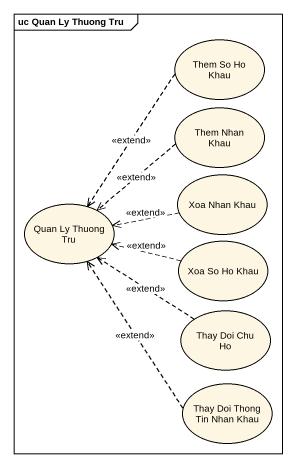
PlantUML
@startuml
mainframe uc Quan Ly Thuong Tru
usecase "Them So Ho Khau" as Them_So_Ho_Khau
usecase "Them Nhan Khau" as Them_Nhan_Khau
usecase "Xoa Nhan Khau" as Xoa_Nhan_Khau
usecase "Quan Ly Thuong Tru" as Quan_Ly_Thuong_Tru
usecase "Xoa So Ho Khau" as Xoa_So_Ho_Khau
usecase "Thay Doi Chu Ho" as Thay_Doi_Chu_Ho
usecase "Thay Doi Thong Tin Nhan Khau" as Thay_Doi_Thong_Tin_Nhan_Khau
Them_So_Ho_Khau ..> Quan_Ly_Thuong_Tru : <<extend>>
Them_Nhan_Khau ..> Quan_Ly_Thuong_Tru : <<extend>>
Xoa_Nhan_Khau .left.> Quan_Ly_Thuong_Tru : <<extend>>
Xoa_So_Ho_Khau .left.> Quan_Ly_Thuong_Tru : <<extend>>
Thay_Doi_Chu_Ho .up.> Quan_Ly_Thuong_Tru : <<extend>>
Thay_Doi_Thong_Tin_Nhan_Khau .up.> Quan_Ly_Thuong_Tru : <<extend>>
@enduml
